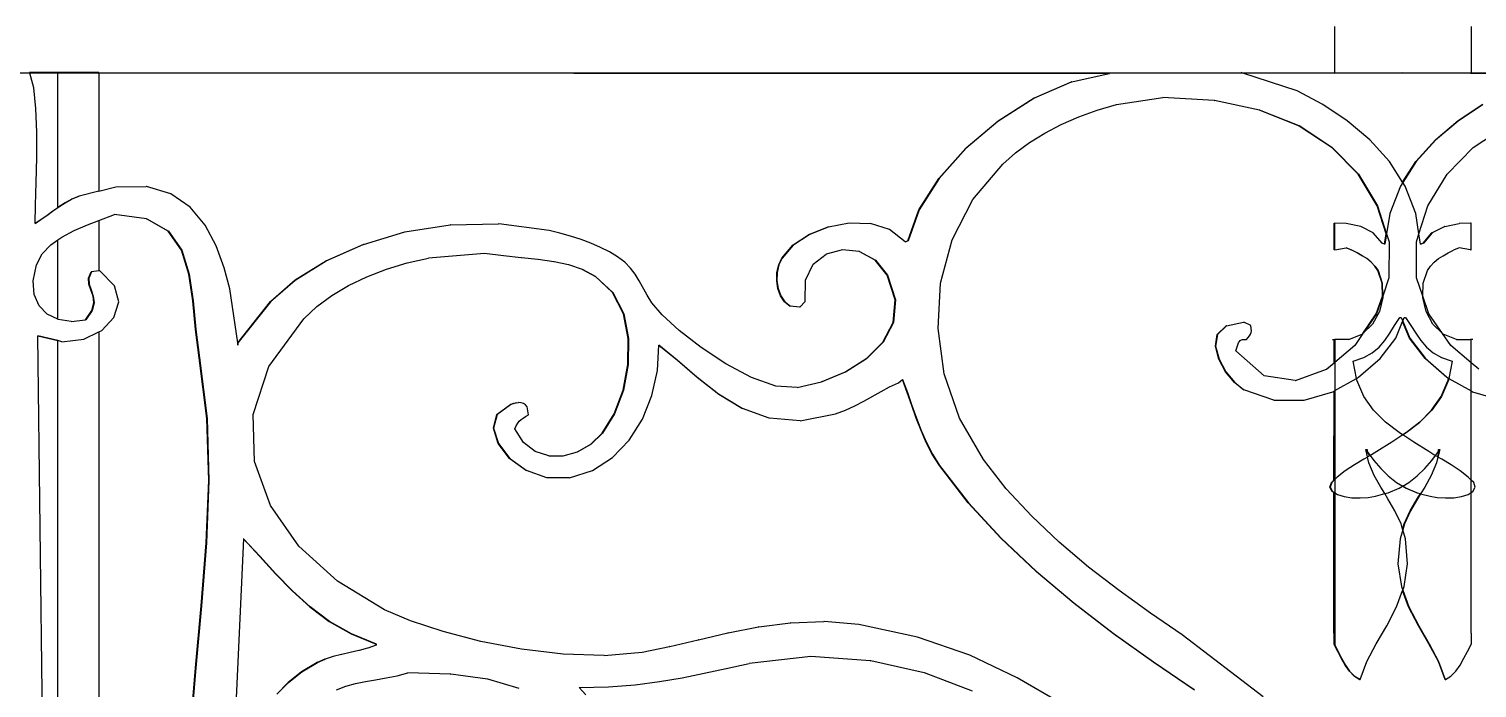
# Model space of a CAD drawing. Header units: inches. Extents: x -343 to 13887, y -13069 to -746.
# Drawn here: x 3373.35 to 3399.55, y -9101.23 to -9089.3 of the extents above; entities that cross this region are included whole.
import ezdxf

# ---------------------------------------------------------------- set-up
doc = ezdxf.new("R2010")
doc.units = ezdxf.units.IN
doc.header["$LTSCALE"] = 17
doc.header["$MEASUREMENT"] = 0
doc.layers.add('OUTLINE', color=1, linetype='Continuous', lineweight=25)

# ---------------------------------------------------------------- blocks, each defined once
blk = doc.blocks.new('fddd')
for p, q in [((-501.996, -3265.049), (-501.996, -3264.215)), ((-499.529, -3264.215), (-499.529, -3265.049)), ((-525.61, -3265.055), (-525.889, -3265.055)), ((-525.61, -3265.055), (-525.613, -3265.045)), ((-525.106, -3265.045), (-525.613, -3265.045)), ((-525.54, -3265.323), (-525.61, -3265.055)), ((-525.106, -3265.055), (-525.61, -3265.055)), ((-524.359, -3265.046), (-525.106, -3265.045)), ((-525.106, -3265.055), (-525.106, -3265.045)), ((-524.359, -3265.055), (-525.106, -3265.055)), ((-525.106, -3267.491), (-525.106, -3265.055)), ((-524.359, -3265.046), (-524.359, -3265.055)), ((-524.359, -3265.046), (-515.766, -3265.055)), ((-524.359, -3265.055), (-524.359, -3267.194)), ((-515.766, -3265.055), (-524.359, -3265.055)), ((-515.766, -3265.055), (-515.761, -3265.055)), ((-503.66, -3265.055), (-515.761, -3265.055)), ((-515.761, -3265.055), (-506.078, -3265.065)), ((-503.66, -3265.055), (-503.692, -3265.045)), ((-503.692, -3265.045), (-502.011, -3265.049)), ((-502.676, -3265.376), (-503.66, -3265.055)), ((-502.011, -3265.055), (-503.66, -3265.055)), ((-502.011, -3265.049), (-502.011, -3265.055)), ((-501.996, -3265.049), (-502.011, -3265.049)), ((-501.996, -3265.055), (-502.011, -3265.055)), ((-501.996, -3265.055), (-501.996, -3265.049)), ((-501.996, -3265.049), (-500.77, -3265.052)), ((-501.996, -3265.055), (-500.77, -3265.052)), ((-499.543, -3265.055), (-501.996, -3265.055)), ((-500.77, -3265.052), (-499.529, -3265.049)), ((-499.543, -3265.055), (-500.77, -3265.052)), ((-499.543, -3265.055), (-499.529, -3265.055)), ((-499.529, -3265.049), (-497.848, -3265.045)), ((-499.529, -3265.049), (-499.529, -3265.055)), ((-499.529, -3265.055), (-497.88, -3265.055)), ((-507.445, -3265.513), (-506.763, -3265.217)), ((-506.758, -3265.217), (-507.44, -3265.513)), ((-506.758, -3265.217), (-506.763, -3265.217)), ((-506.758, -3265.217), (-506.078, -3265.065)), ((-506.078, -3265.065), (-506.073, -3265.065)), ((-525.499, -3265.696), (-525.54, -3265.323)), ((-508.093, -3265.924), (-507.445, -3265.513)), ((-507.44, -3265.513), (-508.088, -3265.924)), ((-507.44, -3265.513), (-507.445, -3265.513)), ((-505.949, -3265.625), (-505.106, -3265.501)), ((-504.182, -3265.555), (-505.106, -3265.501)), ((-504.182, -3265.555), (-504.177, -3265.555)), ((-503.358, -3265.729), (-504.177, -3265.555)), ((-502.215, -3265.627), (-502.676, -3265.376)), ((-525.483, -3266.128), (-525.499, -3265.696)), ((-506.631, -3265.847), (-506.298, -3265.727)), ((-506.298, -3265.727), (-505.949, -3265.625)), ((-502.645, -3266.014), (-503.358, -3265.729)), ((-503.353, -3265.729), (-503.358, -3265.729)), ((-503.353, -3265.729), (-502.64, -3266.014)), ((-501.772, -3265.922), (-502.215, -3265.627)), ((-499.768, -3265.922), (-499.325, -3265.627)), ((-499.321, -3265.627), (-499.764, -3265.922)), ((-508.675, -3266.417), (-508.093, -3265.924)), ((-508.088, -3265.924), (-508.67, -3266.417)), ((-508.088, -3265.924), (-508.093, -3265.924)), ((-507.244, -3266.143), (-506.947, -3265.986)), ((-506.947, -3265.986), (-506.631, -3265.847)), ((-502.048, -3266.404), (-502.645, -3266.014)), ((-502.64, -3266.014), (-502.645, -3266.014)), ((-502.64, -3266.014), (-502.043, -3266.404)), ((-501.364, -3266.265), (-501.772, -3265.922)), ((-500.176, -3266.265), (-499.768, -3265.922)), ((-499.764, -3265.922), (-500.171, -3266.265)), ((-499.768, -3265.922), (-499.764, -3265.922)), ((-499.492, -3266.404), (-498.895, -3266.014)), ((-525.484, -3266.587), (-525.483, -3266.128)), ((-507.776, -3266.502), (-507.521, -3266.315)), ((-507.521, -3266.315), (-507.244, -3266.143)), ((-501.01, -3266.657), (-501.364, -3266.265)), ((-500.53, -3266.657), (-500.176, -3266.265)), ((-500.171, -3266.265), (-500.525, -3266.657)), ((-500.176, -3266.265), (-500.171, -3266.265)), ((-525.495, -3267.038), (-525.484, -3266.587)), ((-509.162, -3266.964), (-508.675, -3266.417)), ((-508.67, -3266.417), (-509.157, -3266.964)), ((-508.67, -3266.417), (-508.675, -3266.417)), ((-508.007, -3266.704), (-507.776, -3266.502)), ((-501.574, -3266.889), (-502.048, -3266.404)), ((-502.043, -3266.404), (-502.048, -3266.404)), ((-502.043, -3266.404), (-501.569, -3266.889)), ((-499.966, -3266.889), (-499.492, -3266.404)), ((-508.545, -3267.346), (-508.007, -3266.704)), ((-501.229, -3267.461), (-501.574, -3266.889)), ((-501.569, -3266.889), (-501.574, -3266.889)), ((-501.569, -3266.889), (-501.224, -3267.461)), ((-500.77, -3267.033), (-501.01, -3266.657)), ((-500.77, -3267.033), (-500.53, -3266.657)), ((-500.525, -3266.657), (-500.768, -3267.037)), ((-500.53, -3266.657), (-500.525, -3266.657)), ((-500.311, -3267.461), (-499.966, -3266.889)), ((-525.507, -3267.447), (-525.495, -3267.038)), ((-524.359, -3267.194), (-524.056, -3267.118)), ((-524.051, -3267.118), (-524.056, -3267.118)), ((-524.051, -3267.118), (-523.505, -3267.11)), ((-523.5, -3267.11), (-523.505, -3267.11)), ((-523.056, -3267.242), (-523.5, -3267.11)), ((-509.521, -3267.533), (-509.162, -3266.964)), ((-509.157, -3266.964), (-509.516, -3267.533)), ((-509.157, -3266.964), (-509.162, -3266.964)), ((-500.808, -3267.101), (-501.003, -3267.6)), ((-500.768, -3267.037), (-500.808, -3267.101)), ((-500.768, -3267.037), (-500.77, -3267.033)), ((-500.727, -3267.101), (-500.768, -3267.037)), ((-500.532, -3267.6), (-500.727, -3267.101)), ((-525.087, -3267.478), (-524.973, -3267.405)), ((-524.969, -3267.405), (-525.083, -3267.478)), ((-524.973, -3267.405), (-524.853, -3267.34)), ((-524.969, -3267.405), (-524.973, -3267.405)), ((-524.849, -3267.34), (-524.969, -3267.405)), ((-524.853, -3267.34), (-524.725, -3267.284)), ((-524.849, -3267.34), (-524.853, -3267.34)), ((-524.72, -3267.284), (-524.849, -3267.34)), ((-524.72, -3267.284), (-524.725, -3267.284)), ((-524.359, -3267.194), (-524.72, -3267.284)), ((-522.706, -3267.486), (-523.056, -3267.242)), ((-508.919, -3268.073), (-508.545, -3267.346)), ((-525.514, -3267.779), (-525.507, -3267.447)), ((-525.411, -3267.709), (-525.304, -3267.632)), ((-525.299, -3267.632), (-525.406, -3267.709)), ((-525.304, -3267.632), (-525.197, -3267.554)), ((-525.299, -3267.632), (-525.304, -3267.632)), ((-525.192, -3267.554), (-525.299, -3267.632)), ((-525.197, -3267.554), (-525.106, -3267.491)), ((-525.192, -3267.554), (-525.197, -3267.554)), ((-525.106, -3267.494), (-525.192, -3267.554)), ((-525.106, -3267.491), (-525.087, -3267.478)), ((-525.083, -3267.478), (-525.106, -3267.494)), ((-525.106, -3267.494), (-525.106, -3267.491)), ((-525.083, -3267.478), (-525.087, -3267.478)), ((-524.359, -3267.724), (-524.076, -3267.616)), ((-523.497, -3267.694), (-524.076, -3267.616)), ((-522.437, -3267.81), (-522.706, -3267.486)), ((-509.723, -3268.093), (-509.521, -3267.533)), ((-509.516, -3267.533), (-509.718, -3268.093)), ((-509.516, -3267.533), (-509.521, -3267.533)), ((-501.066, -3267.967), (-501.229, -3267.461)), ((-501.224, -3267.461), (-501.229, -3267.461)), ((-501.224, -3267.461), (-501.065, -3267.957)), ((-501.003, -3267.6), (-501.061, -3267.967)), ((-500.474, -3267.967), (-500.532, -3267.6)), ((-500.474, -3267.967), (-500.311, -3267.461)), ((-525.514, -3267.779), (-525.411, -3267.709)), ((-525.406, -3267.709), (-525.514, -3267.782)), ((-525.514, -3267.782), (-525.514, -3267.779)), ((-525.406, -3267.709), (-525.411, -3267.709)), ((-525.032, -3268.025), (-524.807, -3267.907)), ((-524.807, -3267.907), (-524.564, -3267.803)), ((-524.564, -3267.803), (-524.359, -3267.724)), ((-524.359, -3267.724), (-524.359, -3268.634)), ((-523.106, -3267.92), (-523.497, -3267.694)), ((-523.497, -3267.694), (-523.493, -3267.694)), ((-523.493, -3267.694), (-523.102, -3267.92)), ((-523.102, -3267.92), (-523.106, -3267.92)), ((-522.865, -3268.264), (-523.106, -3267.92)), ((-523.102, -3267.92), (-522.86, -3268.264)), ((-522.237, -3268.184), (-522.437, -3267.81)), ((-519.575, -3268.157), (-518.826, -3267.933)), ((-518.822, -3267.933), (-518.826, -3267.933)), ((-518.822, -3267.933), (-518.004, -3267.803)), ((-517.999, -3267.803), (-518.004, -3267.803)), ((-517.999, -3267.803), (-517.129, -3267.788)), ((-517.124, -3267.788), (-517.129, -3267.788)), ((-516.215, -3267.907), (-517.124, -3267.788)), ((-516.017, -3267.952), (-516.215, -3267.907)), ((-511.51, -3267.976), (-511.16, -3267.837)), ((-511.156, -3267.837), (-511.505, -3267.976)), ((-511.156, -3267.837), (-511.16, -3267.837)), ((-511.156, -3267.837), (-510.783, -3267.767)), ((-510.783, -3267.767), (-510.401, -3267.78)), ((-510.055, -3267.891), (-510.401, -3267.78)), ((-509.769, -3268.113), (-510.055, -3267.891)), ((-502.011, -3267.774), (-501.996, -3267.774)), ((-502.011, -3268.257), (-502.011, -3267.774)), ((-501.794, -3267.777), (-501.996, -3267.774)), ((-501.996, -3268.255), (-501.996, -3267.774)), ((-501.526, -3267.832), (-501.794, -3267.777)), ((-501.301, -3267.949), (-501.526, -3267.832)), ((-500.239, -3267.949), (-500.014, -3267.832)), ((-500.009, -3267.832), (-500.234, -3267.949)), ((-500.009, -3267.832), (-500.014, -3267.832)), ((-500.009, -3267.832), (-499.746, -3267.777)), ((-499.742, -3267.777), (-499.746, -3267.777)), ((-499.543, -3267.774), (-499.742, -3267.777)), ((-499.529, -3267.774), (-499.543, -3267.774)), ((-499.529, -3268.257), (-499.529, -3267.774)), ((-525.385, -3268.33), (-525.229, -3268.164)), ((-525.229, -3268.164), (-525.106, -3268.077)), ((-525.106, -3268.077), (-525.032, -3268.025)), ((-525.106, -3269.511), (-525.106, -3268.077)), ((-522.093, -3268.579), (-522.237, -3268.184)), ((-520.247, -3268.456), (-519.58, -3268.157)), ((-519.575, -3268.157), (-520.243, -3268.456)), ((-519.575, -3268.157), (-519.58, -3268.157)), ((-515.824, -3268.006), (-516.017, -3267.952)), ((-515.636, -3268.067), (-515.824, -3268.006)), ((-515.456, -3268.136), (-515.636, -3268.067)), ((-515.284, -3268.212), (-515.456, -3268.136)), ((-512.004, -3268.404), (-511.801, -3268.17)), ((-511.796, -3268.17), (-511.999, -3268.404)), ((-511.801, -3268.17), (-511.51, -3267.976)), ((-511.796, -3268.17), (-511.801, -3268.17)), ((-511.505, -3267.976), (-511.796, -3268.17)), ((-511.505, -3267.976), (-511.51, -3267.976)), ((-509.769, -3268.113), (-509.723, -3268.093)), ((-509.768, -3268.114), (-509.769, -3268.113)), ((-509.718, -3268.093), (-509.768, -3268.114)), ((-509.718, -3268.093), (-509.723, -3268.093)), ((-509.129, -3268.859), (-508.919, -3268.073)), ((-501.141, -3268.135), (-501.301, -3267.949)), ((-501.096, -3268.154), (-501.141, -3268.135)), ((-501.096, -3268.154), (-501.066, -3267.967)), ((-501.091, -3268.155), (-501.096, -3268.154)), ((-501.061, -3267.967), (-501.091, -3268.155)), ((-501.066, -3267.967), (-501.065, -3267.957)), ((-501.065, -3267.957), (-501.061, -3267.967)), ((-501.061, -3267.967), (-501.014, -3268.114)), ((-501.014, -3268.114), (-501.017, -3268.765)), ((-500.521, -3268.114), (-500.474, -3267.967)), ((-500.518, -3268.765), (-500.521, -3268.114)), ((-500.444, -3268.154), (-500.474, -3267.967)), ((-500.444, -3268.154), (-500.399, -3268.135)), ((-500.394, -3268.135), (-500.444, -3268.155)), ((-500.444, -3268.155), (-500.444, -3268.154)), ((-500.399, -3268.135), (-500.239, -3267.949)), ((-500.394, -3268.135), (-500.399, -3268.135)), ((-500.234, -3267.949), (-500.394, -3268.135)), ((-500.234, -3267.949), (-500.239, -3267.949)), ((-525.489, -3268.529), (-525.385, -3268.33)), ((-522.86, -3268.264), (-522.865, -3268.264)), ((-522.73, -3268.694), (-522.865, -3268.264)), ((-522.86, -3268.264), (-522.725, -3268.694)), ((-520.811, -3268.807), (-520.247, -3268.456)), ((-520.243, -3268.456), (-520.806, -3268.807)), ((-520.243, -3268.456), (-520.247, -3268.456)), ((-518.785, -3268.494), (-518.397, -3268.404)), ((-517.38, -3268.321), (-518.397, -3268.404)), ((-517.041, -3268.364), (-517.38, -3268.321)), ((-517.041, -3268.364), (-517.037, -3268.364)), ((-516.718, -3268.398), (-517.037, -3268.364)), ((-516.714, -3268.398), (-516.718, -3268.398)), ((-516.415, -3268.43), (-516.714, -3268.398)), ((-516.41, -3268.43), (-516.415, -3268.43)), ((-516.13, -3268.471), (-516.41, -3268.43)), ((-515.124, -3268.294), (-515.284, -3268.212)), ((-514.975, -3268.384), (-515.124, -3268.294)), ((-514.846, -3268.481), (-514.975, -3268.384)), ((-512.06, -3268.529), (-512.004, -3268.404)), ((-511.999, -3268.404), (-512.055, -3268.529)), ((-511.999, -3268.404), (-512.004, -3268.404)), ((-511.436, -3268.518), (-511.199, -3268.332)), ((-510.905, -3268.254), (-511.199, -3268.332)), ((-510.601, -3268.289), (-510.905, -3268.254)), ((-510.315, -3268.441), (-510.601, -3268.289)), ((-510.596, -3268.289), (-510.601, -3268.289)), ((-510.596, -3268.289), (-510.31, -3268.441)), ((-510.095, -3268.715), (-510.315, -3268.441)), ((-510.31, -3268.441), (-510.315, -3268.441)), ((-510.31, -3268.441), (-510.09, -3268.715)), ((-501.996, -3268.255), (-502.011, -3268.257)), ((-501.996, -3268.255), (-501.789, -3268.218)), ((-501.69, -3268.265), (-501.789, -3268.218)), ((-501.789, -3268.218), (-501.786, -3268.218)), ((-501.786, -3268.218), (-501.685, -3268.265)), ((-501.593, -3268.312), (-501.69, -3268.265)), ((-501.69, -3268.265), (-501.685, -3268.265)), ((-501.685, -3268.265), (-501.588, -3268.312)), ((-501.593, -3268.312), (-501.588, -3268.312)), ((-501.502, -3268.362), (-501.593, -3268.312)), ((-501.588, -3268.312), (-501.497, -3268.362)), ((-501.418, -3268.416), (-501.502, -3268.362)), ((-501.502, -3268.362), (-501.497, -3268.362)), ((-501.497, -3268.362), (-501.413, -3268.416)), ((-501.418, -3268.416), (-501.413, -3268.416)), ((-501.342, -3268.477), (-501.418, -3268.416)), ((-501.413, -3268.416), (-501.337, -3268.477)), ((-500.198, -3268.477), (-500.122, -3268.416)), ((-500.122, -3268.416), (-500.038, -3268.362)), ((-500.038, -3268.362), (-499.947, -3268.312)), ((-499.947, -3268.312), (-499.85, -3268.265)), ((-499.749, -3268.218), (-499.85, -3268.265)), ((-499.543, -3268.255), (-499.749, -3268.218)), ((-499.543, -3268.255), (-499.529, -3268.257)), ((-525.55, -3268.817), (-525.489, -3268.529)), ((-524.548, -3268.77), (-524.502, -3268.653)), ((-524.497, -3268.653), (-524.543, -3268.77)), ((-524.497, -3268.653), (-524.502, -3268.653)), ((-524.359, -3268.634), (-524.497, -3268.653)), ((-524.359, -3268.634), (-524.353, -3268.632)), ((-524.348, -3268.632), (-524.353, -3268.632)), ((-524.077, -3268.905), (-524.348, -3268.632)), ((-522.66, -3269.182), (-522.73, -3268.694)), ((-522.725, -3268.694), (-522.73, -3268.694)), ((-522.725, -3268.694), (-522.655, -3269.182)), ((-521.993, -3268.964), (-522.093, -3268.579)), ((-519.512, -3268.745), (-519.158, -3268.608)), ((-519.158, -3268.608), (-518.785, -3268.494)), ((-516.125, -3268.471), (-516.13, -3268.471)), ((-515.862, -3268.53), (-516.125, -3268.471)), ((-515.857, -3268.53), (-515.862, -3268.53)), ((-515.611, -3268.615), (-515.857, -3268.53)), ((-515.377, -3268.736), (-515.611, -3268.615)), ((-515.607, -3268.615), (-515.611, -3268.615)), ((-515.607, -3268.615), (-515.372, -3268.736)), ((-514.743, -3268.586), (-514.846, -3268.481)), ((-514.658, -3268.698), (-514.743, -3268.586)), ((-514.584, -3268.816), (-514.658, -3268.698)), ((-512.095, -3268.815), (-512.091, -3268.669)), ((-512.091, -3268.669), (-512.06, -3268.529)), ((-512.086, -3268.669), (-512.091, -3268.669)), ((-512.086, -3268.669), (-512.091, -3268.815)), ((-512.055, -3268.529), (-512.086, -3268.669)), ((-512.055, -3268.529), (-512.06, -3268.529)), ((-511.576, -3268.806), (-511.436, -3268.518)), ((-509.952, -3269.164), (-510.095, -3268.715)), ((-510.09, -3268.715), (-510.095, -3268.715)), ((-510.09, -3268.715), (-509.947, -3269.164)), ((-501.342, -3268.477), (-501.337, -3268.477)), ((-501.275, -3268.549), (-501.342, -3268.477)), ((-501.337, -3268.477), (-501.271, -3268.549)), ((-501.275, -3268.549), (-501.271, -3268.549)), ((-501.22, -3268.632), (-501.275, -3268.549)), ((-501.271, -3268.549), (-501.215, -3268.632)), ((-501.143, -3268.862), (-501.22, -3268.632)), ((-501.22, -3268.632), (-501.215, -3268.632)), ((-501.215, -3268.632), (-501.138, -3268.862)), ((-500.397, -3268.862), (-500.32, -3268.632)), ((-500.32, -3268.632), (-500.264, -3268.549)), ((-500.264, -3268.549), (-500.198, -3268.477)), ((-525.531, -3269.065), (-525.55, -3268.817)), ((-524.543, -3268.77), (-524.548, -3268.77)), ((-524.54, -3268.878), (-524.548, -3268.77)), ((-524.543, -3268.77), (-524.535, -3268.878)), ((-524.535, -3268.878), (-524.54, -3268.878)), ((-524.504, -3268.983), (-524.54, -3268.878)), ((-524.535, -3268.878), (-524.499, -3268.983)), ((-524.499, -3268.983), (-524.504, -3268.983)), ((-524.466, -3269.094), (-524.504, -3268.983)), ((-524.499, -3268.983), (-524.462, -3269.094)), ((-524.001, -3269.199), (-524.077, -3268.905)), ((-521.849, -3269.939), (-521.993, -3268.964)), ((-521.253, -3269.192), (-520.811, -3268.807)), ((-520.806, -3268.807), (-521.249, -3269.192)), ((-520.806, -3268.807), (-520.811, -3268.807)), ((-520.146, -3269.085), (-519.843, -3268.904)), ((-519.843, -3268.904), (-519.512, -3268.745)), ((-515.064, -3269.029), (-515.377, -3268.736)), ((-515.372, -3268.736), (-515.377, -3268.736)), ((-515.372, -3268.736), (-515.059, -3269.029)), ((-514.44, -3269.074), (-514.584, -3268.816)), ((-512.074, -3268.957), (-512.095, -3268.815)), ((-512.091, -3268.815), (-512.095, -3268.815)), ((-512.091, -3268.815), (-512.07, -3268.957)), ((-512.027, -3269.088), (-512.074, -3268.957)), ((-512.07, -3268.957), (-512.074, -3268.957)), ((-512.07, -3268.957), (-512.023, -3269.088)), ((-511.578, -3269.192), (-511.576, -3268.806)), ((-509.177, -3269.678), (-509.129, -3268.859)), ((-501.143, -3268.862), (-501.138, -3268.862)), ((-501.136, -3269.094), (-501.143, -3268.862)), ((-501.138, -3268.862), (-501.132, -3269.081)), ((-501.017, -3268.765), (-501.131, -3269.094)), ((-500.404, -3269.094), (-500.518, -3268.765)), ((-500.404, -3269.094), (-500.397, -3268.862)), ((-525.442, -3269.267), (-525.531, -3269.065)), ((-524.489, -3269.357), (-524.453, -3269.216)), ((-524.448, -3269.216), (-524.484, -3269.357)), ((-524.462, -3269.094), (-524.466, -3269.094)), ((-524.453, -3269.216), (-524.466, -3269.094)), ((-524.462, -3269.094), (-524.448, -3269.216)), ((-524.448, -3269.216), (-524.453, -3269.216)), ((-524.089, -3269.482), (-524.001, -3269.199)), ((-522.655, -3269.182), (-522.66, -3269.182)), ((-522.612, -3269.697), (-522.66, -3269.182)), ((-522.655, -3269.182), (-522.607, -3269.697)), ((-521.849, -3269.939), (-521.253, -3269.192)), ((-521.249, -3269.192), (-521.844, -3269.939)), ((-521.249, -3269.192), (-521.253, -3269.192)), ((-520.418, -3269.285), (-520.146, -3269.085)), ((-514.869, -3269.414), (-515.064, -3269.029)), ((-515.059, -3269.029), (-515.064, -3269.029)), ((-515.059, -3269.029), (-514.864, -3269.414)), ((-514.355, -3269.213), (-514.44, -3269.074)), ((-514.169, -3269.431), (-514.355, -3269.213)), ((-511.954, -3269.197), (-512.027, -3269.088)), ((-512.023, -3269.088), (-512.027, -3269.088)), ((-512.023, -3269.088), (-511.95, -3269.197)), ((-511.855, -3269.275), (-511.954, -3269.197)), ((-511.95, -3269.197), (-511.954, -3269.197)), ((-511.95, -3269.197), (-511.851, -3269.275)), ((-511.677, -3269.296), (-511.578, -3269.192)), ((-509.989, -3269.569), (-509.952, -3269.164)), ((-509.947, -3269.164), (-509.984, -3269.569)), ((-509.947, -3269.164), (-509.952, -3269.164)), ((-501.247, -3269.414), (-501.136, -3269.094)), ((-501.136, -3269.107), (-501.243, -3269.414)), ((-501.131, -3269.117), (-501.19, -3269.372)), ((-501.136, -3269.094), (-501.132, -3269.081)), ((-501.136, -3269.107), (-501.136, -3269.094)), ((-501.131, -3269.094), (-501.136, -3269.107)), ((-501.132, -3269.081), (-501.131, -3269.094)), ((-501.131, -3269.094), (-501.131, -3269.117)), ((-500.404, -3269.117), (-500.404, -3269.094)), ((-500.293, -3269.414), (-500.404, -3269.094)), ((-500.345, -3269.372), (-500.404, -3269.117)), ((-525.294, -3269.419), (-525.442, -3269.267)), ((-525.106, -3269.511), (-525.294, -3269.419)), ((-525.097, -3269.516), (-525.106, -3269.511)), ((-524.601, -3269.524), (-524.489, -3269.357)), ((-524.484, -3269.357), (-524.596, -3269.524)), ((-524.484, -3269.357), (-524.489, -3269.357)), ((-524.31, -3269.718), (-524.089, -3269.482)), ((-521.284, -3270.369), (-520.654, -3269.503)), ((-520.654, -3269.503), (-520.418, -3269.285)), ((-514.781, -3269.859), (-514.869, -3269.414)), ((-514.864, -3269.414), (-514.869, -3269.414)), ((-514.864, -3269.414), (-514.776, -3269.859)), ((-513.859, -3269.714), (-514.169, -3269.431)), ((-511.851, -3269.275), (-511.855, -3269.275)), ((-511.682, -3269.296), (-511.851, -3269.275)), ((-511.677, -3269.296), (-511.682, -3269.296)), ((-501.492, -3269.77), (-501.247, -3269.414)), ((-501.243, -3269.414), (-501.477, -3269.756)), ((-501.19, -3269.372), (-501.313, -3269.602)), ((-501.243, -3269.414), (-501.247, -3269.414)), ((-500.914, -3269.626), (-500.819, -3269.483)), ((-500.819, -3269.483), (-500.794, -3269.483)), ((-500.794, -3269.483), (-500.768, -3269.546)), ((-500.768, -3269.546), (-500.741, -3269.483)), ((-500.741, -3269.483), (-500.717, -3269.483)), ((-500.717, -3269.483), (-500.622, -3269.626)), ((-500.222, -3269.602), (-500.345, -3269.372)), ((-500.048, -3269.77), (-500.293, -3269.414)), ((-524.861, -3269.553), (-525.097, -3269.516)), ((-524.861, -3269.553), (-524.601, -3269.524)), ((-524.633, -3269.876), (-524.359, -3269.742)), ((-524.596, -3269.524), (-524.601, -3269.524)), ((-524.359, -3269.742), (-524.31, -3269.718)), ((-524.359, -3269.742), (-524.359, -3276.765)), ((-522.543, -3270.209), (-522.612, -3269.697)), ((-522.607, -3269.697), (-522.612, -3269.697)), ((-522.607, -3269.697), (-522.538, -3270.209)), ((-513.463, -3270.024), (-513.859, -3269.714)), ((-510.173, -3269.925), (-509.989, -3269.569)), ((-509.984, -3269.569), (-510.168, -3269.925)), ((-509.984, -3269.569), (-509.989, -3269.569)), ((-509.063, -3270.501), (-509.177, -3269.678)), ((-504.123, -3269.789), (-503.963, -3269.634)), ((-503.958, -3269.634), (-504.118, -3269.789)), ((-503.958, -3269.634), (-503.963, -3269.634)), ((-503.958, -3269.634), (-503.647, -3269.566)), ((-503.647, -3269.566), (-503.646, -3269.566)), ((-503.643, -3269.566), (-503.646, -3269.566)), ((-503.519, -3269.628), (-503.643, -3269.566)), ((-503.522, -3269.785), (-503.511, -3269.755)), ((-503.509, -3269.68), (-503.519, -3269.628)), ((-503.511, -3269.755), (-503.506, -3269.721)), ((-503.506, -3269.721), (-503.509, -3269.68)), ((-501.487, -3269.77), (-501.636, -3269.989)), ((-501.501, -3269.78), (-501.492, -3269.77)), ((-501.487, -3269.77), (-501.496, -3269.78)), ((-501.496, -3269.78), (-501.492, -3269.77)), ((-501.492, -3269.77), (-501.477, -3269.756)), ((-501.313, -3269.602), (-501.487, -3269.77)), ((-501.477, -3269.756), (-501.487, -3269.77)), ((-501.093, -3269.897), (-501.002, -3269.765)), ((-501.002, -3269.765), (-500.914, -3269.626)), ((-500.895, -3269.853), (-500.77, -3269.552)), ((-500.77, -3269.552), (-500.768, -3269.546)), ((-500.645, -3269.853), (-500.77, -3269.552)), ((-500.768, -3269.546), (-500.641, -3269.853)), ((-500.622, -3269.626), (-500.533, -3269.765)), ((-500.533, -3269.765), (-500.442, -3269.897)), ((-500.048, -3269.77), (-500.222, -3269.602)), ((-500.039, -3269.78), (-500.048, -3269.77)), ((-499.899, -3269.989), (-500.048, -3269.77)), ((-525.464, -3269.816), (-525.464, -3269.814)), ((-525.464, -3269.814), (-525.106, -3269.9)), ((-525.106, -3269.9), (-525.464, -3269.816)), ((-525.366, -3278.065), (-525.464, -3269.816)), ((-525.033, -3269.919), (-525.106, -3269.9)), ((-525.106, -3277.813), (-525.106, -3269.9)), ((-525.03, -3269.919), (-525.033, -3269.919)), ((-525.028, -3269.919), (-525.03, -3269.919)), ((-525.028, -3269.919), (-524.633, -3269.876)), ((-521.849, -3269.948), (-521.849, -3269.939)), ((-521.844, -3269.939), (-521.849, -3269.939)), ((-521.844, -3269.98), (-521.849, -3269.948)), ((-521.844, -3269.939), (-521.844, -3269.98)), ((-514.787, -3270.332), (-514.781, -3269.859)), ((-514.776, -3269.859), (-514.782, -3270.332)), ((-514.776, -3269.859), (-514.781, -3269.859)), ((-514.254, -3270.442), (-514.231, -3269.984)), ((-514.231, -3269.98), (-513.891, -3270.254)), ((-514.231, -3269.984), (-514.231, -3269.98)), ((-513.896, -3270.254), (-514.231, -3269.984)), ((-513.015, -3270.321), (-513.463, -3270.024)), ((-510.471, -3270.226), (-510.173, -3269.925)), ((-510.168, -3269.925), (-510.466, -3270.226)), ((-510.168, -3269.925), (-510.173, -3269.925)), ((-504.157, -3269.999), (-504.123, -3269.789)), ((-504.153, -3269.999), (-504.157, -3269.999)), ((-504.097, -3270.235), (-504.157, -3269.999)), ((-504.118, -3269.789), (-504.153, -3269.999)), ((-504.153, -3269.999), (-504.092, -3270.235)), ((-504.118, -3269.789), (-504.123, -3269.789)), ((-503.791, -3270.084), (-503.742, -3269.939)), ((-503.742, -3269.939), (-503.723, -3269.915)), ((-503.723, -3269.915), (-503.711, -3269.9)), ((-503.711, -3269.9), (-503.7, -3269.89)), ((-503.7, -3269.89), (-503.687, -3269.885)), ((-503.687, -3269.885), (-503.667, -3269.882)), ((-503.667, -3269.882), (-503.637, -3269.88)), ((-503.637, -3269.88), (-503.593, -3269.877)), ((-503.593, -3269.877), (-503.563, -3269.843)), ((-503.563, -3269.843), (-503.54, -3269.813)), ((-503.54, -3269.813), (-503.522, -3269.785)), ((-502.038, -3269.877), (-502.034, -3269.877)), ((-502.034, -3269.877), (-502.011, -3269.877)), ((-502.011, -3269.877), (-501.996, -3269.877)), ((-502.011, -3270.301), (-502.011, -3269.877)), ((-501.996, -3269.877), (-501.997, -3270.288)), ((-501.636, -3269.989), (-501.997, -3270.293)), ((-501.742, -3269.88), (-501.996, -3269.877)), ((-501.742, -3269.88), (-501.501, -3269.78)), ((-501.738, -3269.88), (-501.742, -3269.88)), ((-501.499, -3269.78), (-501.738, -3269.88)), ((-501.501, -3269.78), (-501.499, -3269.78)), ((-501.499, -3269.78), (-501.496, -3269.78)), ((-501.319, -3270.123), (-501.196, -3270.018)), ((-501.196, -3270.018), (-501.093, -3269.897)), ((-501.178, -3270.226), (-500.895, -3269.853)), ((-500.645, -3269.853), (-500.641, -3269.853)), ((-500.362, -3270.226), (-500.645, -3269.853)), ((-500.641, -3269.853), (-500.357, -3270.226)), ((-500.442, -3269.897), (-500.339, -3270.018)), ((-500.339, -3270.018), (-500.216, -3270.123)), ((-499.798, -3269.88), (-500.039, -3269.78)), ((-499.529, -3270.301), (-499.899, -3269.989)), ((-499.798, -3269.88), (-499.543, -3269.877)), ((-499.529, -3269.877), (-499.543, -3269.877)), ((-499.506, -3269.877), (-499.529, -3269.877)), ((-499.529, -3270.301), (-499.529, -3269.877)), ((-499.502, -3269.877), (-499.506, -3269.877)), ((-522.405, -3271.307), (-522.543, -3270.209)), ((-522.538, -3270.209), (-522.543, -3270.209)), ((-522.538, -3270.209), (-522.4, -3271.307)), ((-513.538, -3270.564), (-513.896, -3270.254)), ((-513.891, -3270.254), (-513.896, -3270.254)), ((-513.891, -3270.254), (-513.533, -3270.564)), ((-510.852, -3270.467), (-510.471, -3270.226)), ((-510.466, -3270.226), (-510.847, -3270.467)), ((-510.466, -3270.226), (-510.471, -3270.226)), ((-503.972, -3270.466), (-504.097, -3270.235)), ((-504.092, -3270.235), (-504.097, -3270.235)), ((-504.092, -3270.235), (-503.967, -3270.466)), ((-503.276, -3270.537), (-503.791, -3270.084)), ((-502.011, -3270.301), (-501.997, -3270.288)), ((-501.997, -3270.293), (-502.011, -3270.305)), ((-501.997, -3270.288), (-501.997, -3270.293)), ((-501.997, -3270.293), (-501.997, -3270.805)), ((-501.662, -3270.271), (-501.471, -3270.208)), ((-501.602, -3270.583), (-501.662, -3270.271)), ((-501.566, -3270.563), (-501.178, -3270.226)), ((-501.471, -3270.208), (-501.319, -3270.123)), ((-499.974, -3270.563), (-500.362, -3270.226)), ((-500.362, -3270.226), (-500.357, -3270.226)), ((-500.357, -3270.226), (-499.969, -3270.563)), ((-500.216, -3270.123), (-500.064, -3270.208)), ((-500.064, -3270.208), (-499.873, -3270.271)), ((-499.873, -3270.271), (-499.933, -3270.583)), ((-521.568, -3271.238), (-521.284, -3270.369)), ((-514.875, -3270.797), (-514.787, -3270.332)), ((-514.782, -3270.332), (-514.87, -3270.797)), ((-514.782, -3270.332), (-514.787, -3270.332)), ((-514.353, -3270.895), (-514.254, -3270.442)), ((-512.553, -3270.567), (-513.015, -3270.321)), ((-511.283, -3270.643), (-510.852, -3270.467)), ((-510.847, -3270.467), (-511.278, -3270.643)), ((-510.847, -3270.467), (-510.852, -3270.467)), ((-508.788, -3271.302), (-509.063, -3270.501)), ((-503.812, -3270.66), (-503.972, -3270.466)), ((-503.967, -3270.466), (-503.972, -3270.466)), ((-503.967, -3270.466), (-503.807, -3270.66)), ((-502.712, -3270.623), (-503.276, -3270.537)), ((-502.708, -3270.623), (-502.148, -3270.416)), ((-502.148, -3270.416), (-502.011, -3270.301)), ((-502.143, -3270.416), (-502.148, -3270.416)), ((-502.011, -3270.305), (-502.143, -3270.416)), ((-502.011, -3270.305), (-502.011, -3270.301)), ((-499.392, -3270.416), (-499.529, -3270.301)), ((-499.529, -3270.811), (-499.529, -3270.301)), ((-515.034, -3271.224), (-514.875, -3270.797)), ((-514.87, -3270.797), (-515.03, -3271.224)), ((-514.87, -3270.797), (-514.875, -3270.797)), ((-513.15, -3270.87), (-513.538, -3270.564)), ((-513.533, -3270.564), (-513.538, -3270.564)), ((-513.533, -3270.564), (-513.145, -3270.87)), ((-512.111, -3270.722), (-512.553, -3270.567)), ((-511.727, -3270.748), (-512.111, -3270.722)), ((-511.727, -3270.748), (-511.283, -3270.643)), ((-511.278, -3270.643), (-511.283, -3270.643)), ((-510.519, -3270.993), (-510.208, -3270.819)), ((-510.208, -3270.819), (-510.052, -3270.737)), ((-510.052, -3270.737), (-509.892, -3270.665)), ((-509.892, -3270.665), (-509.821, -3270.606)), ((-509.821, -3270.606), (-509.817, -3270.603)), ((-509.735, -3270.84), (-509.821, -3270.606)), ((-509.817, -3270.603), (-509.73, -3270.84)), ((-503.647, -3270.789), (-503.812, -3270.66)), ((-503.807, -3270.66), (-503.812, -3270.66)), ((-503.807, -3270.66), (-503.643, -3270.789)), ((-503.643, -3270.789), (-503.647, -3270.789)), ((-503.101, -3270.976), (-503.643, -3270.789)), ((-502.712, -3270.623), (-502.708, -3270.623)), ((-502.032, -3270.825), (-502.011, -3270.813)), ((-502.012, -3272.424), (-502.011, -3270.813)), ((-502.011, -3270.813), (-501.997, -3270.805)), ((-501.997, -3270.805), (-501.602, -3270.583)), ((-501.997, -3270.805), (-501.997, -3272.409)), ((-501.602, -3270.583), (-501.566, -3270.563)), ((-501.596, -3270.616), (-501.602, -3270.583)), ((-501.47, -3270.909), (-501.596, -3270.616)), ((-500.07, -3270.909), (-499.944, -3270.616)), ((-499.939, -3270.616), (-500.065, -3270.909)), ((-499.974, -3270.563), (-499.969, -3270.563)), ((-499.937, -3270.583), (-499.974, -3270.563)), ((-499.969, -3270.563), (-499.937, -3270.581)), ((-499.944, -3270.616), (-499.937, -3270.583)), ((-499.939, -3270.616), (-499.944, -3270.616)), ((-499.933, -3270.586), (-499.939, -3270.616)), ((-499.937, -3270.583), (-499.937, -3270.581)), ((-499.937, -3270.581), (-499.933, -3270.583)), ((-499.933, -3270.586), (-499.937, -3270.583)), ((-499.933, -3270.583), (-499.933, -3270.586)), ((-499.933, -3270.583), (-499.529, -3270.811)), ((-499.529, -3270.813), (-499.529, -3270.811)), ((-499.529, -3270.811), (-499.503, -3270.825)), ((-499.508, -3270.825), (-499.529, -3270.813)), ((-499.528, -3272.424), (-499.529, -3270.813)), ((-517.157, -3271.236), (-516.914, -3271.059)), ((-516.909, -3271.059), (-517.152, -3271.236)), ((-516.914, -3271.059), (-516.865, -3271.036)), ((-516.909, -3271.059), (-516.914, -3271.059)), ((-516.861, -3271.036), (-516.909, -3271.059)), ((-516.861, -3271.036), (-516.865, -3271.036)), ((-516.861, -3271.036), (-516.817, -3271.023)), ((-516.812, -3271.023), (-516.817, -3271.023)), ((-516.812, -3271.023), (-516.769, -3271.019)), ((-516.769, -3271.019), (-516.767, -3271.019)), ((-516.764, -3271.019), (-516.767, -3271.019)), ((-516.72, -3271.024), (-516.764, -3271.019)), ((-516.678, -3271.039), (-516.72, -3271.024)), ((-516.642, -3271.065), (-516.678, -3271.039)), ((-516.612, -3271.1), (-516.642, -3271.065)), ((-514.524, -3271.321), (-514.353, -3270.895)), ((-512.718, -3271.13), (-513.15, -3270.87)), ((-513.145, -3270.87), (-513.15, -3270.87)), ((-513.145, -3270.87), (-512.713, -3271.13)), ((-510.851, -3271.157), (-510.681, -3271.078)), ((-510.681, -3271.078), (-510.519, -3270.993)), ((-509.653, -3271.074), (-509.735, -3270.84)), ((-509.73, -3270.84), (-509.735, -3270.84)), ((-509.73, -3270.84), (-509.648, -3271.074)), ((-509.571, -3271.303), (-509.653, -3271.074)), ((-509.648, -3271.074), (-509.653, -3271.074)), ((-509.648, -3271.074), (-509.566, -3271.303)), ((-503.101, -3270.976), (-502.551, -3270.976)), ((-502.551, -3270.976), (-502.032, -3270.825)), ((-501.294, -3271.158), (-501.47, -3270.909)), ((-500.246, -3271.158), (-500.07, -3270.909)), ((-500.065, -3270.909), (-500.241, -3271.158)), ((-500.065, -3270.909), (-500.07, -3270.909)), ((-499.508, -3270.825), (-499.503, -3270.825)), ((-499.503, -3270.825), (-498.989, -3270.976)), ((-522.4, -3271.307), (-522.405, -3271.307)), ((-522.374, -3272.429), (-522.405, -3271.307)), ((-522.4, -3271.307), (-522.369, -3272.429)), ((-521.546, -3272.086), (-521.568, -3271.238)), ((-517.222, -3271.484), (-517.157, -3271.236)), ((-517.152, -3271.236), (-517.218, -3271.484)), ((-517.152, -3271.236), (-517.157, -3271.236)), ((-516.754, -3271.36), (-516.722, -3271.33)), ((-516.722, -3271.33), (-516.684, -3271.302)), ((-516.684, -3271.302), (-516.64, -3271.275)), ((-516.64, -3271.275), (-516.587, -3271.245)), ((-516.587, -3271.245), (-516.612, -3271.1)), ((-515.253, -3271.577), (-515.034, -3271.224)), ((-515.03, -3271.224), (-515.248, -3271.577)), ((-515.03, -3271.224), (-515.034, -3271.224)), ((-514.763, -3271.701), (-514.524, -3271.321)), ((-512.713, -3271.13), (-512.718, -3271.13)), ((-512.231, -3271.304), (-512.713, -3271.13)), ((-512.226, -3271.304), (-512.231, -3271.304)), ((-511.674, -3271.349), (-512.226, -3271.304)), ((-511.67, -3271.349), (-511.032, -3271.225)), ((-511.032, -3271.225), (-510.851, -3271.157)), ((-509.484, -3271.527), (-509.571, -3271.303)), ((-509.566, -3271.303), (-509.571, -3271.303)), ((-509.566, -3271.303), (-509.479, -3271.527)), ((-508.354, -3272.054), (-508.788, -3271.302)), ((-501.078, -3271.373), (-501.294, -3271.158)), ((-500.461, -3271.373), (-500.246, -3271.158)), ((-500.241, -3271.158), (-500.457, -3271.373)), ((-500.241, -3271.158), (-500.246, -3271.158)), ((-517.137, -3271.762), (-517.222, -3271.484)), ((-517.218, -3271.484), (-517.222, -3271.484)), ((-517.218, -3271.484), (-517.132, -3271.762)), ((-516.835, -3271.494), (-516.809, -3271.44)), ((-516.677, -3271.747), (-516.835, -3271.494)), ((-516.809, -3271.44), (-516.782, -3271.396)), ((-516.782, -3271.396), (-516.754, -3271.36)), ((-515.458, -3271.776), (-515.253, -3271.577)), ((-515.248, -3271.577), (-515.453, -3271.776)), ((-515.248, -3271.577), (-515.253, -3271.577)), ((-511.673, -3271.349), (-511.674, -3271.349)), ((-511.67, -3271.349), (-511.673, -3271.349)), ((-509.389, -3271.745), (-509.484, -3271.527)), ((-509.479, -3271.527), (-509.484, -3271.527)), ((-509.479, -3271.527), (-509.384, -3271.745)), ((-500.834, -3271.564), (-501.078, -3271.373)), ((-500.77, -3271.606), (-500.834, -3271.564)), ((-500.77, -3271.606), (-500.706, -3271.564)), ((-500.768, -3271.608), (-500.77, -3271.606)), ((-500.702, -3271.564), (-500.768, -3271.608)), ((-500.706, -3271.564), (-500.461, -3271.373)), ((-500.702, -3271.564), (-500.706, -3271.564)), ((-500.457, -3271.373), (-500.702, -3271.564)), ((-500.457, -3271.373), (-500.461, -3271.373)), ((-516.93, -3272.031), (-517.137, -3271.762)), ((-517.132, -3271.762), (-517.137, -3271.762)), ((-517.132, -3271.762), (-516.925, -3272.031)), ((-516.467, -3271.909), (-516.677, -3271.747)), ((-515.7, -3271.915), (-515.458, -3271.776)), ((-515.453, -3271.776), (-515.695, -3271.915)), ((-515.453, -3271.776), (-515.458, -3271.776)), ((-515.065, -3272.018), (-514.763, -3271.701)), ((-509.28, -3271.955), (-509.389, -3271.745)), ((-509.384, -3271.745), (-509.389, -3271.745)), ((-509.384, -3271.745), (-509.275, -3271.955)), ((-501.406, -3272.005), (-501.438, -3271.868)), ((-501.438, -3271.868), (-501.418, -3271.868)), ((-501.418, -3271.909), (-501.418, -3271.868)), ((-501.418, -3271.868), (-501.414, -3271.868)), ((-501.414, -3271.868), (-501.414, -3271.909)), ((-500.965, -3271.739), (-501.237, -3271.909)), ((-500.768, -3271.608), (-500.965, -3271.739)), ((-500.57, -3271.739), (-500.768, -3271.608)), ((-500.298, -3271.909), (-500.57, -3271.739)), ((-500.134, -3272.005), (-500.101, -3271.868)), ((-500.097, -3271.868), (-500.13, -3272.008)), ((-500.121, -3271.909), (-500.121, -3271.868)), ((-500.121, -3271.868), (-500.101, -3271.868)), ((-500.101, -3271.868), (-500.097, -3271.868)), ((-521.257, -3272.887), (-521.546, -3272.086)), ((-516.627, -3272.251), (-516.93, -3272.031)), ((-516.925, -3272.031), (-516.93, -3272.031)), ((-516.925, -3272.031), (-516.622, -3272.251)), ((-516.221, -3271.987), (-516.467, -3271.909)), ((-516.221, -3271.987), (-515.957, -3271.987)), ((-515.957, -3271.987), (-515.7, -3271.915)), ((-515.695, -3271.915), (-515.7, -3271.915)), ((-515.426, -3272.252), (-515.065, -3272.018)), ((-509.152, -3272.158), (-509.28, -3271.955)), ((-509.275, -3271.955), (-509.28, -3271.955)), ((-509.275, -3271.955), (-509.148, -3272.158)), ((-507.941, -3272.581), (-508.354, -3272.054)), ((-501.474, -3272.048), (-501.641, -3272.149)), ((-501.405, -3272.008), (-501.474, -3272.048)), ((-501.418, -3271.909), (-501.414, -3271.909)), ((-501.364, -3271.981), (-501.418, -3271.909)), ((-501.414, -3271.909), (-501.36, -3271.979)), ((-501.406, -3272.005), (-501.364, -3271.981)), ((-501.405, -3272.008), (-501.406, -3272.005)), ((-501.362, -3271.982), (-501.405, -3272.008)), ((-501.38, -3272.115), (-501.405, -3272.008)), ((-501.284, -3272.34), (-501.38, -3272.115)), ((-501.364, -3271.981), (-501.36, -3271.979)), ((-501.362, -3271.982), (-501.364, -3271.981)), ((-501.359, -3271.981), (-501.362, -3271.982)), ((-501.36, -3271.979), (-501.359, -3271.981)), ((-501.332, -3271.965), (-501.359, -3271.981)), ((-501.359, -3271.981), (-501.292, -3272.067)), ((-501.237, -3271.909), (-501.332, -3271.965)), ((-501.292, -3272.067), (-501.166, -3272.214)), ((-500.369, -3272.214), (-500.243, -3272.067)), ((-500.203, -3271.965), (-500.298, -3271.909)), ((-500.155, -3272.115), (-500.251, -3272.34)), ((-500.243, -3272.067), (-500.176, -3271.981)), ((-500.176, -3271.981), (-500.203, -3271.965)), ((-500.176, -3271.981), (-500.121, -3271.909)), ((-500.134, -3272.005), (-500.176, -3271.981)), ((-500.13, -3272.008), (-500.155, -3272.115)), ((-500.13, -3272.008), (-500.134, -3272.005)), ((-500.061, -3272.048), (-500.13, -3272.008)), ((-499.894, -3272.149), (-500.061, -3272.048)), ((-516.622, -3272.251), (-516.627, -3272.251)), ((-516.257, -3272.383), (-516.622, -3272.251)), ((-516.252, -3272.383), (-516.257, -3272.383)), ((-515.848, -3272.386), (-516.252, -3272.383)), ((-515.843, -3272.386), (-515.848, -3272.386)), ((-515.843, -3272.386), (-515.426, -3272.252)), ((-508.629, -3272.837), (-509.152, -3272.158)), ((-509.148, -3272.158), (-509.152, -3272.158)), ((-509.148, -3272.158), (-508.624, -3272.837)), ((-501.953, -3272.369), (-501.998, -3272.414)), ((-501.808, -3272.259), (-501.953, -3272.369)), ((-501.641, -3272.149), (-501.808, -3272.259)), ((-501.164, -3272.552), (-501.284, -3272.34)), ((-501.166, -3272.214), (-501.03, -3272.348)), ((-501.03, -3272.348), (-500.878, -3272.467)), ((-500.657, -3272.467), (-500.505, -3272.348)), ((-500.505, -3272.348), (-500.369, -3272.214)), ((-500.251, -3272.34), (-500.371, -3272.552)), ((-499.727, -3272.259), (-499.894, -3272.149)), ((-499.582, -3272.369), (-499.727, -3272.259)), ((-499.528, -3272.424), (-499.582, -3272.369)), ((-522.419, -3273.563), (-522.374, -3272.429)), ((-522.369, -3272.429), (-522.414, -3273.563)), ((-522.369, -3272.429), (-522.374, -3272.429)), ((-507.481, -3273.079), (-507.941, -3272.581)), ((-502.085, -3272.552), (-502.056, -3272.47)), ((-502.08, -3272.552), (-502.085, -3272.552)), ((-502.042, -3272.629), (-502.085, -3272.552)), ((-502.052, -3272.47), (-502.08, -3272.552)), ((-502.08, -3272.552), (-502.037, -3272.629)), ((-502.056, -3272.47), (-502.012, -3272.424)), ((-502.052, -3272.47), (-502.056, -3272.47)), ((-502.012, -3272.429), (-502.052, -3272.47)), ((-502.037, -3272.629), (-502.042, -3272.629)), ((-502.012, -3272.648), (-502.042, -3272.629)), ((-502.037, -3272.629), (-502.012, -3272.645)), ((-502.012, -3272.424), (-501.997, -3272.409)), ((-501.998, -3272.414), (-502.012, -3272.429)), ((-502.012, -3272.429), (-502.012, -3272.424)), ((-502.012, -3272.648), (-502.012, -3272.645)), ((-502.012, -3272.645), (-501.998, -3272.654)), ((-501.997, -3272.658), (-502.012, -3272.648)), ((-502.012, -3275.194), (-502.012, -3272.648)), ((-501.997, -3272.409), (-501.998, -3272.414)), ((-501.998, -3272.414), (-501.998, -3272.654)), ((-501.998, -3272.654), (-501.949, -3272.685)), ((-501.998, -3272.654), (-501.997, -3272.658)), ((-501.091, -3272.67), (-501.164, -3272.552)), ((-501.091, -3272.67), (-501.03, -3272.654)), ((-501.03, -3272.654), (-500.83, -3272.569)), ((-500.878, -3272.467), (-500.768, -3272.532)), ((-500.83, -3272.569), (-500.77, -3272.534)), ((-500.77, -3272.534), (-500.768, -3272.532)), ((-500.71, -3272.569), (-500.77, -3272.534)), ((-500.768, -3272.532), (-500.657, -3272.467)), ((-500.768, -3272.532), (-500.705, -3272.569)), ((-500.71, -3272.569), (-500.705, -3272.569)), ((-500.51, -3272.654), (-500.71, -3272.569)), ((-500.705, -3272.569), (-500.505, -3272.654)), ((-500.51, -3272.654), (-500.505, -3272.654)), ((-500.505, -3272.654), (-500.448, -3272.669)), ((-500.371, -3272.552), (-500.445, -3272.672)), ((-499.586, -3272.685), (-499.528, -3272.648)), ((-499.483, -3272.47), (-499.528, -3272.424)), ((-499.528, -3272.648), (-499.528, -3272.424)), ((-499.528, -3272.648), (-499.498, -3272.629)), ((-499.528, -3275.194), (-499.528, -3272.648)), ((-499.498, -3272.629), (-499.455, -3272.552)), ((-499.455, -3272.552), (-499.483, -3272.47)), ((-520.742, -3273.618), (-521.257, -3272.887)), ((-508.041, -3273.477), (-508.629, -3272.837)), ((-508.624, -3272.837), (-508.629, -3272.837)), ((-508.624, -3272.837), (-508.037, -3273.477)), ((-501.997, -3272.658), (-501.999, -3275.389)), ((-501.949, -3272.685), (-501.829, -3272.723)), ((-501.829, -3272.723), (-501.689, -3272.743)), ((-501.689, -3272.743), (-501.54, -3272.747)), ((-501.54, -3272.747), (-501.394, -3272.738)), ((-501.394, -3272.738), (-501.262, -3272.718)), ((-501.262, -3272.718), (-501.091, -3272.67)), ((-501.035, -3272.762), (-501.091, -3272.67)), ((-500.908, -3272.98), (-501.035, -3272.762)), ((-500.632, -3272.98), (-500.505, -3272.762)), ((-500.5, -3272.762), (-500.627, -3272.98)), ((-500.505, -3272.762), (-500.448, -3272.669)), ((-500.5, -3272.762), (-500.505, -3272.762)), ((-500.445, -3272.672), (-500.5, -3272.762)), ((-500.445, -3272.672), (-500.448, -3272.669)), ((-500.445, -3272.672), (-500.273, -3272.718)), ((-500.273, -3272.718), (-500.142, -3272.738)), ((-500.142, -3272.738), (-499.995, -3272.747)), ((-499.995, -3272.747), (-499.846, -3272.743)), ((-499.846, -3272.743), (-499.706, -3272.723)), ((-499.706, -3272.723), (-499.586, -3272.685)), ((-506.983, -3273.551), (-507.481, -3273.079)), ((-500.799, -3273.218), (-500.908, -3272.98)), ((-500.741, -3273.218), (-500.632, -3272.98)), ((-500.627, -3272.98), (-500.736, -3273.218)), ((-500.627, -3272.98), (-500.632, -3272.98)), ((-500.768, -3273.323), (-500.816, -3273.485)), ((-500.77, -3273.315), (-500.799, -3273.218)), ((-500.77, -3273.315), (-500.741, -3273.218)), ((-500.768, -3273.323), (-500.77, -3273.315)), ((-500.736, -3273.218), (-500.768, -3273.323)), ((-500.719, -3273.485), (-500.768, -3273.323)), ((-500.736, -3273.218), (-500.741, -3273.218)), ((-522.51, -3274.699), (-522.419, -3273.563)), ((-522.414, -3273.563), (-522.505, -3274.699)), ((-522.414, -3273.563), (-522.419, -3273.563)), ((-521.746, -3273.489), (-521.916, -3277.211)), ((-521.747, -3273.488), (-521.746, -3273.489)), ((-521.745, -3273.485), (-521.746, -3273.489)), ((-521.45, -3273.803), (-521.745, -3273.485)), ((-521.745, -3273.49), (-521.455, -3273.803)), ((-520.04, -3274.254), (-520.742, -3273.618)), ((-507.4, -3274.082), (-508.041, -3273.477)), ((-508.037, -3273.477), (-508.041, -3273.477)), ((-508.037, -3273.477), (-507.396, -3274.082)), ((-506.454, -3273.999), (-506.983, -3273.551)), ((-500.816, -3273.485), (-500.855, -3273.941)), ((-500.68, -3273.941), (-500.719, -3273.485)), ((-521.455, -3273.803), (-521.164, -3274.12)), ((-521.45, -3273.803), (-521.455, -3273.803)), ((-521.16, -3274.12), (-521.45, -3273.803)), ((-500.855, -3273.941), (-500.792, -3274.349)), ((-500.743, -3274.349), (-500.68, -3273.941)), ((-521.164, -3274.12), (-520.865, -3274.429)), ((-521.16, -3274.12), (-521.164, -3274.12)), ((-520.86, -3274.429), (-521.16, -3274.12)), ((-506.718, -3274.655), (-507.4, -3274.082)), ((-507.396, -3274.082), (-507.4, -3274.082)), ((-507.396, -3274.082), (-506.713, -3274.655)), ((-505.901, -3274.426), (-506.454, -3273.999)), ((-520.865, -3274.429), (-520.545, -3274.719)), ((-520.86, -3274.429), (-520.865, -3274.429)), ((-520.54, -3274.719), (-520.86, -3274.429)), ((-519.191, -3274.771), (-520.04, -3274.254)), ((-505.334, -3274.835), (-505.901, -3274.426)), ((-500.879, -3274.719), (-500.77, -3274.422)), ((-500.792, -3274.349), (-500.768, -3274.415)), ((-500.77, -3274.422), (-500.768, -3274.415)), ((-500.661, -3274.719), (-500.77, -3274.422)), ((-500.768, -3274.415), (-500.743, -3274.349)), ((-500.768, -3274.415), (-500.656, -3274.719)), ((-522.614, -3275.826), (-522.51, -3274.699)), ((-522.505, -3274.699), (-522.609, -3275.826)), ((-522.505, -3274.699), (-522.51, -3274.699)), ((-520.545, -3274.719), (-520.193, -3274.983)), ((-520.54, -3274.719), (-520.545, -3274.719)), ((-520.188, -3274.983), (-520.54, -3274.719)), ((-506.006, -3275.2), (-506.718, -3274.655)), ((-506.713, -3274.655), (-506.718, -3274.655)), ((-506.713, -3274.655), (-506.002, -3275.2)), ((-501.057, -3275.063), (-500.879, -3274.719)), ((-500.656, -3274.719), (-500.661, -3274.719)), ((-500.483, -3275.063), (-500.661, -3274.719)), ((-500.656, -3274.719), (-500.478, -3275.063)), ((-520.193, -3274.983), (-519.796, -3275.21)), ((-520.188, -3274.983), (-520.193, -3274.983)), ((-519.792, -3275.21), (-520.188, -3274.983)), ((-518.723, -3274.97), (-519.191, -3274.771)), ((-518.131, -3275.167), (-518.723, -3274.97)), ((-512.418, -3275.08), (-511.844, -3275.006)), ((-511.839, -3275.006), (-511.844, -3275.006)), ((-511.839, -3275.006), (-511.242, -3274.987)), ((-511.242, -3274.987), (-511.241, -3274.987)), ((-511.237, -3274.987), (-511.241, -3274.987)), ((-510.611, -3275.041), (-511.237, -3274.987)), ((-504.759, -3275.227), (-505.334, -3274.835)), ((-519.796, -3275.21), (-519.344, -3275.393)), ((-519.792, -3275.21), (-519.796, -3275.21)), ((-519.339, -3275.393), (-519.792, -3275.21)), ((-517.45, -3275.345), (-518.131, -3275.167)), ((-513.511, -3275.315), (-512.979, -3275.19)), ((-512.975, -3275.19), (-512.979, -3275.19)), ((-512.975, -3275.19), (-512.423, -3275.08)), ((-512.418, -3275.08), (-512.423, -3275.08)), ((-509.548, -3275.269), (-510.611, -3275.041)), ((-508.6, -3275.596), (-509.548, -3275.269)), ((-505.276, -3275.722), (-506.006, -3275.2)), ((-506.002, -3275.2), (-506.006, -3275.2)), ((-506.002, -3275.2), (-505.272, -3275.722)), ((-503.295, -3276.347), (-504.759, -3275.227)), ((-502.011, -3275.197), (-502.012, -3275.194)), ((-502.011, -3275.217), (-502.011, -3275.197)), ((-502.011, -3275.397), (-502.011, -3275.217)), ((-502.011, -3275.217), (-501.999, -3275.389)), ((-501.246, -3275.39), (-501.057, -3275.063)), ((-500.294, -3275.39), (-500.483, -3275.063)), ((-500.478, -3275.063), (-500.483, -3275.063)), ((-500.478, -3275.063), (-500.289, -3275.39)), ((-499.529, -3275.197), (-499.528, -3275.194)), ((-499.529, -3275.197), (-499.529, -3275.397)), ((-519.658, -3275.51), (-519.811, -3275.546)), ((-519.653, -3275.51), (-519.658, -3275.51)), ((-519.5, -3275.467), (-519.653, -3275.51)), ((-519.496, -3275.467), (-519.5, -3275.467)), ((-519.344, -3275.414), (-519.496, -3275.467)), ((-519.344, -3275.393), (-519.344, -3275.414)), ((-519.339, -3275.393), (-519.344, -3275.393)), ((-519.339, -3275.414), (-519.344, -3275.414)), ((-519.339, -3275.414), (-519.339, -3275.393)), ((-516.714, -3275.487), (-517.45, -3275.345)), ((-515.959, -3275.578), (-516.714, -3275.487)), ((-514.529, -3275.538), (-514.033, -3275.438)), ((-514.028, -3275.438), (-514.033, -3275.438)), ((-514.028, -3275.438), (-513.516, -3275.315)), ((-513.511, -3275.315), (-513.516, -3275.315)), ((-501.999, -3275.41), (-502.011, -3275.397)), ((-502.003, -3275.41), (-502.011, -3275.397)), ((-502.003, -3275.41), (-501.999, -3275.41)), ((-501.943, -3275.526), (-502.003, -3275.41)), ((-501.999, -3275.389), (-501.998, -3275.4)), ((-501.998, -3275.4), (-501.999, -3275.41)), ((-501.996, -3275.413), (-501.999, -3275.41)), ((-501.996, -3275.413), (-501.938, -3275.526)), ((-501.943, -3275.526), (-501.938, -3275.526)), ((-501.88, -3275.651), (-501.943, -3275.526)), ((-501.938, -3275.526), (-501.875, -3275.651)), ((-501.417, -3275.711), (-501.246, -3275.39)), ((-500.289, -3275.39), (-500.294, -3275.39)), ((-500.123, -3275.711), (-500.294, -3275.39)), ((-500.289, -3275.39), (-500.119, -3275.711)), ((-499.66, -3275.651), (-499.597, -3275.526)), ((-499.597, -3275.526), (-499.537, -3275.41)), ((-499.537, -3275.41), (-499.529, -3275.397)), ((-520.41, -3275.725), (-520.695, -3275.894)), ((-520.691, -3275.894), (-520.406, -3275.725)), ((-520.27, -3275.666), (-520.41, -3275.725)), ((-520.406, -3275.725), (-520.41, -3275.725)), ((-520.406, -3275.725), (-520.266, -3275.666)), ((-520.266, -3275.666), (-520.27, -3275.666)), ((-520.123, -3275.619), (-520.266, -3275.666)), ((-520.119, -3275.619), (-520.123, -3275.619)), ((-519.971, -3275.581), (-520.119, -3275.619)), ((-519.966, -3275.581), (-519.971, -3275.581)), ((-519.816, -3275.546), (-519.966, -3275.581)), ((-519.811, -3275.546), (-519.816, -3275.546)), ((-515.219, -3275.601), (-515.959, -3275.578)), ((-515.219, -3275.601), (-514.533, -3275.538)), ((-514.529, -3275.538), (-514.533, -3275.538)), ((-513.008, -3275.834), (-512.594, -3275.746)), ((-511.479, -3275.621), (-512.594, -3275.746)), ((-510.398, -3275.698), (-511.479, -3275.621)), ((-510.398, -3275.698), (-510.393, -3275.698)), ((-509.427, -3275.916), (-510.393, -3275.698)), ((-507.743, -3276.002), (-508.6, -3275.596)), ((-504.54, -3276.223), (-505.276, -3275.722)), ((-505.272, -3275.722), (-505.276, -3275.722)), ((-505.272, -3275.722), (-504.535, -3276.223)), ((-501.88, -3275.651), (-501.875, -3275.651)), ((-501.811, -3275.773), (-501.88, -3275.651)), ((-501.875, -3275.651), (-501.806, -3275.773)), ((-501.811, -3275.773), (-501.806, -3275.773)), ((-501.734, -3275.884), (-501.811, -3275.773)), ((-501.806, -3275.773), (-501.729, -3275.884)), ((-501.538, -3276.036), (-501.417, -3275.711)), ((-500.002, -3276.036), (-500.123, -3275.711)), ((-500.119, -3275.711), (-500.123, -3275.711)), ((-500.119, -3275.711), (-499.998, -3276.034)), ((-499.806, -3275.884), (-499.729, -3275.773)), ((-499.729, -3275.773), (-499.66, -3275.651)), ((-522.702, -3276.932), (-522.614, -3275.826)), ((-522.609, -3275.826), (-522.697, -3276.932)), ((-522.609, -3275.826), (-522.614, -3275.826)), ((-520.695, -3275.894), (-520.935, -3276.088)), ((-520.931, -3276.088), (-520.691, -3275.894)), ((-520.691, -3275.894), (-520.695, -3275.894)), ((-519.539, -3276.069), (-519.353, -3276.039)), ((-519.353, -3276.039), (-519.162, -3276.007)), ((-519.162, -3276.007), (-518.966, -3275.967)), ((-518.966, -3275.967), (-518.769, -3275.912)), ((-517.998, -3275.937), (-518.769, -3275.912)), ((-517.998, -3275.937), (-517.993, -3275.937)), ((-517.326, -3276.031), (-517.993, -3275.937)), ((-517.322, -3276.031), (-517.326, -3276.031)), ((-516.754, -3276.198), (-517.322, -3276.031)), ((-514.219, -3276.073), (-513.807, -3276.002)), ((-513.807, -3276.002), (-513.408, -3275.921)), ((-513.408, -3275.921), (-513.008, -3275.834)), ((-509.422, -3275.916), (-509.427, -3275.916)), ((-508.554, -3276.244), (-509.422, -3275.916)), ((-506.954, -3276.465), (-507.743, -3276.002)), ((-501.645, -3275.975), (-501.734, -3275.884)), ((-501.734, -3275.884), (-501.729, -3275.884)), ((-501.729, -3275.884), (-501.64, -3275.975)), ((-501.645, -3275.975), (-501.64, -3275.975)), ((-501.542, -3276.036), (-501.645, -3275.975)), ((-501.64, -3275.975), (-501.542, -3276.034)), ((-501.542, -3276.034), (-501.542, -3276.036)), ((-501.542, -3276.034), (-501.538, -3276.036)), ((-501.542, -3276.036), (-501.538, -3276.036)), ((-499.998, -3276.034), (-500.002, -3276.036)), ((-499.997, -3276.036), (-500.002, -3276.036)), ((-499.998, -3276.034), (-499.997, -3276.036)), ((-499.997, -3276.036), (-499.895, -3275.975)), ((-499.895, -3275.975), (-499.806, -3275.884)), ((-520.935, -3276.088), (-521.143, -3276.301)), ((-521.139, -3276.301), (-520.931, -3276.088)), ((-520.931, -3276.088), (-520.935, -3276.088)), ((-520.058, -3276.223), (-519.893, -3276.154)), ((-519.893, -3276.154), (-519.72, -3276.105)), ((-519.72, -3276.105), (-519.539, -3276.069)), ((-515.669, -3276.181), (-515.137, -3276.167)), ((-515.547, -3276.313), (-515.669, -3276.181)), ((-515.137, -3276.167), (-514.658, -3276.129)), ((-514.658, -3276.129), (-514.219, -3276.073))]:
    blk.add_line(p, q)

msp = doc.modelspace()

# ---------------------------------------------------------------- block references
at = {"layer": 'OUTLINE'}
msp.add_blockref('fddd', (3898.978, -5825.038), dxfattribs=at)

doc.saveas('drawing.dxf')
